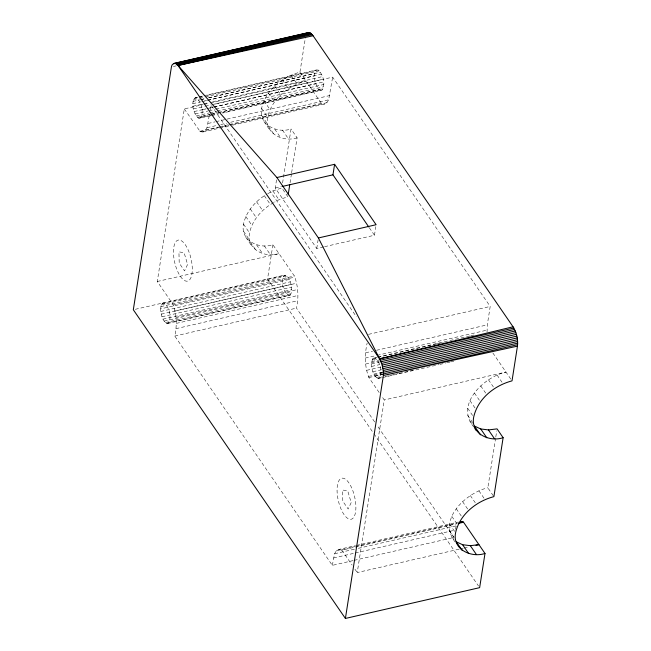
<?xml version="1.0" encoding="UTF-8"?>
<svg xmlns="http://www.w3.org/2000/svg" width="651" height="651" viewBox="0 0 651 651"><rect width="100%" height="100%" fill="white"/><g stroke="black" fill="none" stroke-linecap="round" stroke-linejoin="round"><path stroke-width="0.49" stroke-dasharray="3.25 2.44" d="M160.618 308.899L161.261 304.814L162.994 302.984L164.125 303.106C169.545 307.484 171.661 316.63 168.65 322.92L166.534 323.384C161.993 320.259 160.952 314.051 160.618 308.899L289.394 279.417C291.314 284.194 293.096 290.24 290.338 295.009L167.673 323.506M353.102 560.592L332.327 565.361L174.785 336.046C177.186 325.394 176.6 314.132 172.686 303.919L157.282 281.501L184.306 108.912L203.104 104.599M210.688 115.797L198.669 118.173C193.249 113.795 191.142 104.648 194.153 98.358L198.091 97.097M374.667 421.954L296.474 308.135C298.874 297.483 298.288 286.22 294.374 276L272.907 244.768C259.204 249.447 240.113 240.642 243.49 224.123C246.208 211.25 255.688 200.663 266.861 194.218M321.496 90.375L320.357 90.261C314.938 85.883 312.83 76.737 315.841 70.446L317.957 69.974C323.368 74.36 325.484 83.499 322.473 89.797L222.561 113.071M379.142 392.488L368.873 377.547C364.56 366.57 364.527 354.469 367.14 343.085M381.527 377.792L377.425 378.361C372.006 373.975 369.898 364.837 372.901 358.538L376.848 357.277M373.886 357.96L375.017 358.074C380.436 362.452 382.552 371.599 379.541 377.889L378.565 378.475M487.046 332.156L487.306 324.865L490.195 306.45L332.645 77.135L214.911 104.144M184.306 108.912L200.272 131.697L202.925 131.966L205.211 130.607L206.961 127.71L209.589 113.77M210.192 109.897L210.957 105.047L356.431 316.793M323.604 246.908L316.752 248.479L275.251 188.058L276.594 179.448M272.907 244.768L267.553 278.97L373.308 432.899M282.591 182.939L291.038 129.004C277.334 133.683 258.235 124.886 261.612 108.359C265.681 90.017 282.371 76.818 299.94 72.18L305.482 37.148M290.061 182.776L291.469 173.784M291.624 172.784L297.1 137.825L291.038 129.004M232.602 125.163L324.613 104.054L326.9 102.695L328.649 99.798L332.645 77.135M316.752 248.479L318.103 239.869M324.58 246.68L374.463 235.239L375.814 226.629M332.327 565.361L334.59 553.749L336.347 550.852L338.626 549.493L355.446 545.636M459.15 549.175L357.244 572.554L384.269 399.958L381.421 395.808M493.344 495.826L487.835 487.811L495.655 437.863M495.81 436.87L496.754 430.872M199.808 118.295L200.785 117.709C203.796 111.419 201.68 102.272 196.268 97.886L195.129 97.772M455.391 529.23L456.278 525.837L457.596 523.664M297.1 137.825C283.397 142.504 264.298 133.707 267.675 117.18C271.744 98.838 288.434 85.639 305.994 80.993L210.029 103.013M157.282 281.501L278.97 253.581C265.266 258.268 246.168 249.463 249.545 232.944C252.352 219.753 262.19 208.93 273.786 202.567M473.806 427.007C454.667 404.474 484.132 376.905 505.965 372.046L384.269 399.958M455.13 541.974C437.081 519.433 466.401 492.644 487.835 487.811M289.394 279.417L287.034 275.991L285.822 275.186L283.706 275.658C280.695 281.948 282.803 291.095 288.222 295.473L289.361 295.587M267.724 193.746L272.891 190.914L281.81 187.936L287.872 196.757L278.954 199.735L274.641 202.095M173.386 66.492L176.34 65.808M199.084 96.869L203.039 95.957M204.032 95.73L316.817 69.86M194.153 98.358L198.107 97.447M199.092 97.227L203.193 96.299M207.01 95.404L317.957 69.974M193.396 99.603L198.343 98.464M199.466 98.244L204.406 97.105M205.268 96.877L319.177 70.78M192.924 101.418L199.849 99.831M200.834 99.603L204.796 98.692M208.751 97.788L314.612 73.506M200.679 99.684L204.642 98.781M208.597 97.87L320.39 72.228M192.753 103.688L200.671 101.873M204.626 100.962L206.611 100.506M207.596 100.278L314.449 75.776M201.818 101.67L206.766 100.531M207.75 100.303L321.529 74.206M192.916 106.251L202.803 103.981M203.779 103.826L208.743 102.622M212.682 101.784L322.497 76.59M204.097 104.372L209.044 103.232M193.38 108.937L204.52 106.447M205.252 106.211L211.184 104.852M212.177 104.624L323.246 79.219M194.12 111.557L205.993 108.839M212.918 107.252L206.985 108.611L212.901 107.317M213.91 107.024L315.816 83.645M202.022 109.816L205.976 108.904M213.894 107.089L323.71 81.904M195.097 113.941L207.954 110.996M208.947 110.768L215.042 109.425M215.872 109.181L323.864 84.467M196.228 115.927L209.093 112.973M209.923 112.835L216.848 111.24M217.003 111.158L323.702 86.738M197.448 117.367L210.314 114.421M211.298 114.194L217.239 112.826M218.223 112.607L319.136 89.456M201.533 116.464L210.444 114.421M211.429 114.194L217.369 112.835M218.354 112.607L323.221 88.552M198.669 118.173L210.68 115.439M211.526 115.227L218.459 113.64M222.414 112.729L322.473 89.797M211.681 115.569L218.606 113.982M208.068 123.47L214.993 121.875M215.986 121.656L329.756 95.551M206.961 127.71L216.856 125.44M220.811 124.528L226.751 123.169M230.706 122.258L328.649 99.798M199.711 131.331L218.508 127.018M219.501 126.79L228.403 124.748M229.388 124.52L321.399 103.411L324.613 104.054M200.272 131.697L228.965 125.114M229.941 124.935L326.9 102.695M202.925 131.966L218.752 128.337M219.745 128.109L228.647 126.066M275.251 188.058L281.118 186.715M135.294 309.306L284.682 275.072M162.009 303.569L285.822 275.186M161.261 304.814L287.034 275.991M160.789 306.629L294.374 276M173.133 305.01L294.822 277.098M160.781 311.463L290.362 281.802M161.245 314.148L291.111 284.43M174.867 311.137L296.555 283.226M161.985 316.768L291.575 287.115M162.962 319.153L291.729 289.679M175.957 317.403L297.645 289.492M164.093 321.138L291.567 291.949M165.313 322.579L291.087 293.764M166.534 323.384L290.338 295.009M176.323 323.384L298.012 295.473M175.933 328.682L297.621 300.762M174.785 336.046L296.474 308.135M368.499 334.362L490.195 306.45M365.618 352.785L372.543 351.19M376.498 350.287L487.306 324.865M365.235 358.074L376.115 355.576M377.108 355.348L486.924 330.163M377.84 357.049L469.851 335.94M470.836 335.721L473.806 335.037M372.901 358.538L377.002 357.619M377.849 357.407L436.357 344.005M437.212 343.793L443.282 342.418M372.152 359.783L377.1 358.652M371.68 361.598L378.605 360.011M365.593 364.055L379.452 360.882M371.509 363.868L379.427 362.054M371.672 366.432L379.582 364.617M366.684 370.321L381.527 366.92M372.877 371.745L381.787 369.703M373.853 374.13L382.755 372.087M380.933 372.559L382.91 372.112M368.425 376.449L382.275 373.267M374.984 376.107L382.902 374.292M368.873 377.547L382.747 374.374M376.205 377.556L382.137 376.188M377.425 378.361L381.519 377.434M385.343 376.547L398.339 373.576M399.193 373.365L409.219 371.086M410.073 370.867L413.182 370.175M382.519 377.564L438.912 364.633M439.905 364.405L445.837 363.046M446.83 362.819L449.792 362.135M450.785 361.907L453.755 361.224M356.439 545.408L458.337 522.029M336.347 550.852L355.145 546.539M356.121 546.36L456.058 523.396M338.626 549.493L341.84 550.136L456.603 523.811M334.59 553.749L354.38 549.216M358.335 548.305L456.278 525.837M333.483 557.997L354.258 553.228M355.251 553L455.171 530.077M354.095 560.365L454.016 537.449L376.97 425.298M460.135 548.948L463.105 548.272M464.098 548.044L469.037 546.905M469.957 421.4L472.504 424.053M451.827 537.156L454.374 539.817M299.94 72.18L321.399 103.411M492.84 352.948L510.921 379.264M291.021 75.158L297.076 83.979M497.047 375.025L502.002 382.243M282.404 79.87L288.466 88.691M488.429 379.736L493.385 386.954M274.681 85.989L280.744 94.81M480.707 385.864L485.662 393.082M369.345 227.793L374.463 235.239M268.375 93.109L274.437 101.93M474.4 392.984L479.364 400.202M263.924 100.742L269.978 109.563M469.949 400.617L475.458 408.633M282.42 130.045L288.483 138.866M261.612 108.359L267.675 117.18M467.638 408.234L472.602 415.452M274.698 129.085L280.76 137.906M261.621 115.447L267.675 124.268M467.646 415.322L472.602 422.54M268.391 126.18L274.453 134.993M263.932 121.525L269.986 130.346M272.891 190.914L278.954 199.735M478.916 490.789L484.425 498.804M264.282 195.625L270.336 204.447M470.299 495.501L475.263 502.718M256.559 201.753L262.613 210.574M462.576 501.628L468.085 509.643M250.253 208.873L256.307 217.694M456.278 508.748L461.233 515.958M245.793 216.498L251.856 225.319M451.818 516.373L456.774 523.591M264.298 245.809L270.352 254.631M243.49 224.123L249.545 232.944M449.515 523.99L455.025 532.013M256.567 244.841L262.63 253.662M243.49 231.211L249.553 240.032M449.515 531.086L453.918 537.498M250.261 241.936L256.323 250.757M245.801 237.29L251.864 246.111M373.886 433.729L478.485 585.99M341.84 550.136L352.11 565.076M354.966 569.226L357.244 572.554M187.578 264.452L184.55 270.873L179.204 263.102L178.935 251.872L184.111 252.71L187.578 264.452M351.19 502.588L348.155 509.009L342.808 501.229L342.54 490.008L347.715 490.846L351.19 502.588M173.573 249.195A21.044 8.373 77.1 0 0 186.276 281.159A21.044 8.373 77.1 0 0 188.79 251.449A21.044 8.373 77.1 0 0 173.573 249.195M337.063 490.04A21.044 8.373 77.1 0 0 351.166 519.254A21.044 8.373 77.1 0 0 351.223 486.907A21.044 8.373 77.1 0 0 337.063 490.04"/><path stroke-width="0.98" d="M345.404 618.45L133.317 309.754L171.408 66.939C171.62 63.171 176.242 62.187 178.04 65.474L276.895 177.536L318.404 237.957L380.322 360.231L382.161 365.13L383.236 370.484L383.39 375.481L345.404 618.45L479.641 587.658L484.995 553.456L463.536 522.216L460.314 521.581M484.995 553.456C471.291 558.135 452.193 549.338 455.57 532.811C459.639 514.469 476.329 501.27 493.897 496.632L503.125 437.7C489.414 442.379 470.323 433.574 473.7 417.055C477.769 398.713 494.451 385.506 512.02 380.868L517.455 346.137C518.204 339.472 516.609 332.49 513.045 326.794L313.082 35.748L310.641 33.168L308.314 32.591L174.086 63.383M288.181 194.763L289.744 184.77M368.775 226.963L332.954 174.826L334.606 164.304L276.895 177.536M307.012 33.372L308.314 32.591M312.277 34.682L178.04 65.474L379.59 358.831L513.045 326.794M173.394 63.652L309.054 32.55M175.599 63.538L309.835 32.745M176.405 63.961L310.641 33.168M177.227 64.612L311.463 33.819M282.095 186.487L332.954 174.826M318.404 237.957L376.107 224.717L334.606 164.304M379.59 358.831L513.826 328.039M380.322 360.231L514.559 329.439M381.006 361.761L515.242 330.977M381.624 363.404L515.861 332.62M382.161 365.13L516.398 334.337M382.617 366.904L516.853 336.119M382.975 368.702L517.211 337.91M383.236 370.484L517.472 339.7M383.398 372.234L517.626 341.441M383.447 373.91L517.683 343.118M517.626 344.688L383.39 375.481L517.455 346.137M459.012 522.753L462.975 521.85M458.589 523.355L463.536 522.216M475.971 545.318L478.933 544.635L470.323 545.676L462.592 544.716L456.286 541.811L462.348 550.632M178.04 65.474L313.082 35.748M480.471 434.868L474.416 426.047L480.723 428.952L488.445 429.92L497.063 428.879L503.125 437.7M488.445 429.92L494.508 438.741M480.723 428.952L486.785 437.773M474.913 428.618L476.011 430.221M470.323 545.676L476.377 554.497M462.592 544.716L468.655 553.537"/></g></svg>
